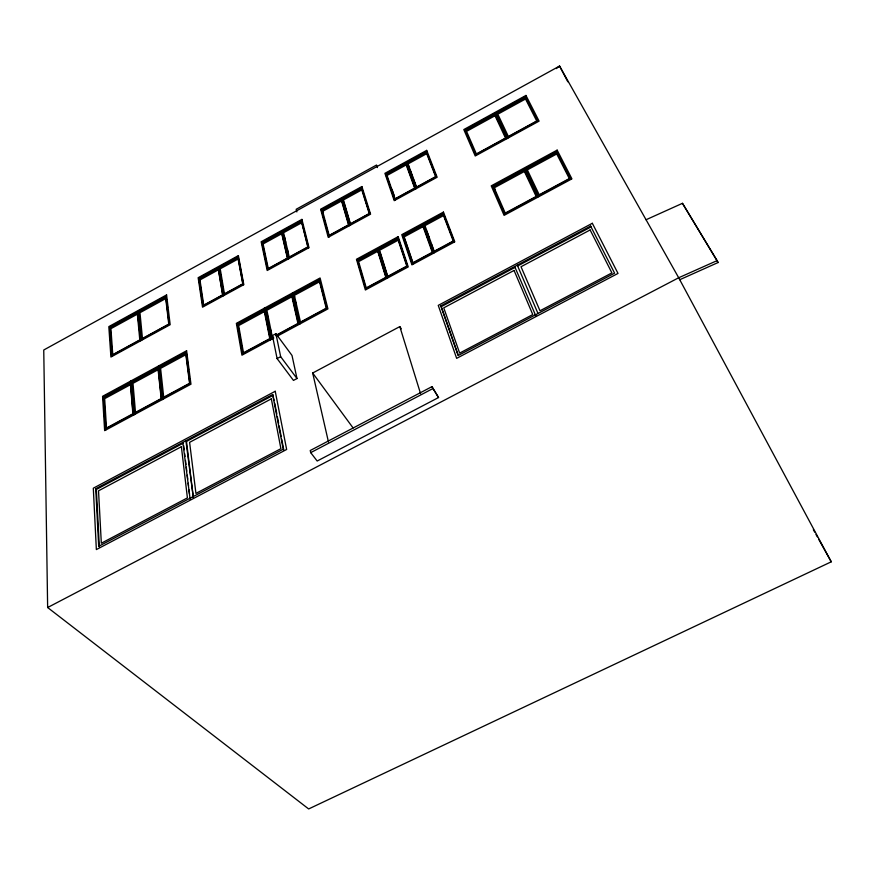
<?xml version="1.0" encoding="UTF-8"?>
<svg xmlns="http://www.w3.org/2000/svg" width="875" height="875" viewBox="0 0 875 875"><rect width="100%" height="100%" fill="white"/><g stroke="black" fill="none" stroke-linecap="round" stroke-linejoin="round"><path stroke-width="1.31" d="M556.336 68.578L559.562 66.052L678.694 277.758L831.25 561.805L308.656 808.948L47.644 607.523L43.75 350L559.562 66.052L567.809 81.78M525.361 96.742L537.666 120.859L475.705 154.689L464.953 129.916L525.361 96.742L525.766 97.519L496.355 113.673L507.905 138.119L495.928 112.897L496.355 113.673M385.744 173.852L394.953 200.233L385.744 173.852L426.355 151.539L436.1 176.247M301.481 220.588L308.12 247.144L267.553 269.292L261.877 242.342L301.481 220.588L308.295 246.597M321.398 209.748L329.033 236.819L321.398 209.748L361.495 187.731L369.709 213.095M495.305 114.253L506.833 138.709L494.878 113.477L495.305 114.253L465.391 130.681L464.953 129.916M386.203 174.584L406.339 163.527L405.891 162.783L415.144 188.213M407.05 163.133L406.591 162.4L416.325 188.562L407.05 163.133L426.803 152.283M267.783 268.713L262.38 243.042L282.012 232.258L281.52 231.547L287.667 258.3M288.586 257.359L282.702 231.886L301.962 221.309M321.88 210.47L341.764 199.555L341.283 198.833L348.917 224.963M349.738 224L342.464 199.172L361.966 188.464M165.78 296.297L169.116 324.275L111.628 355.655L109.637 327.119L165.78 296.297L166.622 299.633M237.913 256.834L242.998 284.091L202.934 305.966L198.8 278.305L237.913 256.834L238.416 257.534L219.395 267.98L224.022 295.433L218.881 267.28L219.395 267.98M112.186 356.322L110.184 327.786L137.998 312.517L137.452 311.85L140.656 340.78M138.972 311.981L138.425 311.303L141.663 340.233L138.972 311.981L166.305 296.975M203.273 305.342L199.325 278.994L218.717 268.352L218.203 267.652L222.808 295.116M394.483 199.489L436.133 176.75L426.355 151.539M328.541 236.097L369.633 213.653L361.495 187.731M273.569 337.05L242.517 353.773L237.267 323.914L291.812 294.35L298.67 323.05M326.944 307.825L319.419 279.387L292.698 293.869L299.884 323.892M158.113 367.27L161.481 398.913L105.328 429.144L103.359 396.944L158.113 367.27L158.67 367.948L132.016 382.397L134.717 414.323L134.127 413.645M556.533 151.55L570.806 179.331L570.38 178.522L504.569 213.959L492.483 186.266L556.533 151.55L556.959 152.359L525.766 169.258L525.328 168.47L538.759 196.591L538.311 195.792M243.064 354.484L237.803 324.625L264.83 309.98L264.305 309.269M271.48 337.761L265.77 309.466L292.327 295.072M293.223 294.591L319.933 280.12M357.273 259.897L366.144 289.461L357.273 259.897L397.83 237.923L407.312 265.77M453.753 241.216L412.169 263.605L402.609 235.277L443.133 213.325L454.223 241.992L443.133 213.325M105.93 429.822L103.939 397.611L131.064 382.911L130.495 382.233M162.969 399.109L159.567 367.467L186.386 352.942L186.9 356.858M504.503 213.544L492.931 187.053L524.65 169.859L524.212 169.072L537.611 197.203L524.65 169.859M357.766 260.641L377.869 249.747L377.388 249.003L386.28 277.594M378.58 249.364L378.088 248.62L387.505 277.966L378.58 249.364L398.311 238.678M412.661 264.37L403.091 236.031L423.183 225.148L422.713 224.394L433.278 253.269L423.183 225.148M434 252.886L423.883 224.766L443.592 214.091M275.931 333.703L272.431 335.584L277.091 358.575L293.464 380.417L296.986 378.536L292.009 355.447L275.931 333.703L280.656 356.672L296.986 378.536M275.844 335.344L297.948 323.433L291.911 296.734L266.897 310.286L272.355 337.225M275.942 335.77L298.441 323.652L291.812 294.35M299.359 323.159L326.758 308.405L319.419 279.387M273.755 338.056L241.938 355.184L236.37 323.356L320.086 277.977L327.928 308.886L276.577 336.536M365.641 288.706L407.258 266.306L397.83 237.923M162.4 398.42L189.908 383.611L185.828 352.242L159.009 366.778L159.567 367.467M277.091 358.575L280.656 356.672M328.464 441.962L312.681 373.013L399.809 326.605L401.308 328.847M272.639 394.548L283.216 449.203L98.7 546.317L95.736 488.764L272.639 394.548L274.225 400.608M590.614 226.089L614.611 273.175L458.139 355.545L440.781 305.878L590.614 226.089L591.052 226.92L517.759 265.934L517.289 265.136L538.005 313.502M99.345 546.995L96.359 489.442L183.422 443.078L182.831 442.378L190.127 499.231M186.495 441.448L185.905 440.737L193.331 497.536L186.495 441.448L273.197 395.281M458.205 355.064L441.284 306.655L515.145 267.323L514.675 266.525L535.762 315.744L535.281 314.934M431.933 386.662L310.242 450.505L310.702 452.637L317.177 461.027L438.539 397.534L431.933 386.662L438.539 397.534M310.702 452.637L432.589 388.719M47.644 607.523L678.694 277.758L717.117 260.608L718.091 262.522L679.744 279.716M646.045 219.745L682.467 203.317L717.117 260.608M95.736 488.764L96.359 489.442M103.359 396.944L103.939 397.611M131.447 381.719L132.016 382.397M161.481 398.913L162.05 399.602M109.637 327.119L110.184 327.786M189.908 383.611L190.477 384.311M198.8 278.305L199.325 278.994M237.267 323.914L237.803 324.625M271.206 338.319L271.742 339.041M242.998 284.091L243.512 284.802M312.681 373.013L353.084 427.941M265.245 308.755L265.77 309.466M298.441 323.652L298.977 324.384M294.175 296.078L294.689 296.8M261.877 242.342L262.38 243.042M288.881 258.639L282.209 231.175L282.702 231.886M308.12 247.144L308.613 247.855M350.12 225.312L341.983 198.45L342.464 199.172M440.781 305.878L441.284 306.655M402.609 235.277L403.091 236.031M423.883 224.766L423.413 224.011L433.519 252.109M718.091 262.522L682.467 203.317M494.769 189.12L494.32 188.344L494.845 189.547M492.483 186.266L492.931 187.053M813.345 529.703L814.669 532.087M816.003 534.461L817.327 536.845M818.65 539.219L831.25 561.805M408.352 165.397L409.281 167.945M410.211 170.483L412.53 176.848M413.459 179.397L416.259 187.031M409.752 169.739L412.541 177.373M413.47 179.922L415.8 186.287M406.339 163.527L415.603 188.967M426.628 230.912L429.395 238.591M431.233 243.709L432.611 247.537M426.617 231.438L428.914 237.825M431.222 244.223L432.6 248.052M392.022 189.306L394.133 195.464M404.37 237.377L404.786 238.602M405.213 239.892L412.65 261.855M377.409 167.584L376.545 165.025L296.198 209.278L296.855 211.914M379.903 252.186L387.22 275.603M377.869 249.747L386.772 278.348M399.809 326.605L420.569 393.652M343.744 201.961L350.262 224.186M341.764 199.555L349.409 225.695M323.159 211.739L323.466 212.887M284.517 237.158L285.698 242.255M287.175 248.62L288.356 253.717M282.012 232.258L288.17 259.022M295.094 300.081L296.308 305.408M292.491 292.928L299.589 324.144M267.794 316.083L268.308 318.653M270.397 328.945L270.911 331.516M265.059 307.803L271.403 339.325M265.081 311.27L266.383 317.702M266.897 320.272L268.964 330.564M269.478 333.134L270.769 339.566M264.108 308.317L270.43 339.85M274.75 403.277L276.817 413.941M277.331 416.609L278.622 423.281M279.136 425.939L281.214 436.603M281.728 439.272L283.795 449.936M238.667 258.825L241.817 275.713M242.298 278.305L242.791 280.897M218.717 268.352L223.333 295.816M187.239 359.472L187.742 363.398M188.092 366.012L188.595 369.928M188.945 372.542L189.448 376.469M189.788 379.083L190.302 382.998M167.103 303.636L167.584 307.628M168.055 311.631L168.383 314.3M168.853 318.292L169.334 322.295M183.739 445.758L184.22 449.761M184.702 453.775L185.019 456.455M185.5 460.458L185.97 464.472M186.298 467.141L186.769 471.155M187.25 475.169L187.731 479.172M188.213 483.186L188.53 485.855M189 489.869L189.481 493.883M158.9 365.772L162.509 399.492M159.239 373.231L159.666 377.18M160.223 382.463L160.508 385.098M161.066 390.37L161.492 394.33M138.25 315.208L138.633 319.244M139.136 324.625L139.519 328.661M140.022 334.053L140.405 338.089M131.359 380.702L134.225 414.717M131.294 385.569L131.731 390.895M132.18 396.222L132.519 400.214M133.066 406.864L133.405 410.856M130.408 381.216L133.241 415.242M525.952 95.43L463.805 129.566L475.234 155.98L539.087 121.122L525.952 95.43M426.705 150.369L384.913 173.327L394.22 200.659L437.139 177.231L426.705 150.369M301.908 219.384L261.166 241.762L267.192 270.495L309.006 247.669L301.908 219.384M361.889 186.539L320.633 209.202L328.223 237.289L370.584 214.167L361.889 186.539M166.589 294.897L108.817 326.616L110.917 357.033L170.166 324.702L166.589 294.897M238.383 255.609L198.144 277.714L202.53 307.191L243.819 284.659L238.383 255.609M495.02 115.741L466.561 131.37L476.383 153.945L505.498 138.042L495.02 115.741M525.525 98.995L497.82 114.209L508.364 136.478L536.725 120.991L525.525 98.995M406.208 164.927L387.056 175.438L395.041 198.811L414.641 188.103L406.208 164.927M426.705 153.672L408.089 163.888L416.566 187.053L435.608 176.652L426.705 153.672M281.761 233.713L263.091 243.961L268.275 268.516L287.361 258.092L281.761 233.713M301.744 222.742L283.598 232.695L289.242 257.064L307.792 246.936L301.744 222.742M341.567 200.977L322.656 211.356L329.186 235.364L348.523 224.809L341.567 200.977M361.802 189.875L343.427 199.959L350.427 223.77L369.217 213.511L361.802 189.875M137.375 314.147L110.928 328.661L112.766 354.659L139.792 339.905L137.375 314.147M165.725 298.583L139.978 312.714L142.45 338.461L168.766 324.089L165.725 298.583M218.4 269.817L199.959 279.945L203.744 305.145L222.6 294.853L218.4 269.817M238.142 258.989L220.216 268.822L224.448 293.836L242.769 283.839L238.142 258.989M186.605 350.755L102.572 396.309L104.639 430.642L190.969 384.169L186.605 350.755M557.145 150.128L491.236 185.85L504.098 215.37L571.922 178.85L557.145 150.128M398.18 236.655L356.464 259.273L365.367 289.986L408.253 266.897L398.18 236.655M443.45 212.078L401.767 234.664L411.928 264.863L454.792 241.795L443.45 212.078M264.37 311.653L238.667 325.577L243.48 352.778L269.773 338.614L264.37 311.653M319.539 281.761L294.383 295.389L300.475 322.077L326.222 308.208L319.539 281.761M130.463 384.683L104.672 398.661L106.487 428.006L132.88 413.787L130.463 384.683M158.113 369.709L133 383.316L135.483 412.388L161.175 398.552L158.113 369.709M185.85 354.681L160.595 368.364L163.713 397.195L189.558 383.272L185.85 354.681M524.377 171.5L494.2 187.841L505.247 213.073L536.167 196.427L524.377 171.5M556.73 153.967L527.341 169.892L539.208 194.786L569.33 178.566L556.73 153.967M423.084 226.658L403.977 237.005L412.705 262.817L432.272 252.284L423.084 226.658M443.537 215.589L424.966 225.641L434.197 251.245L453.206 241.008L443.537 215.589M377.727 251.278L358.608 261.636L366.253 287.886L385.831 277.342L377.727 251.278M398.191 240.188L379.608 250.261L387.756 276.314L406.777 266.066L398.191 240.188M275.231 391.278L93.308 488.206L96.359 549.577L286.65 449.466L275.231 391.278M592.331 223.289L438.255 305.375L456.652 358.345L618.012 273.427L592.331 223.289M181.388 446.709L98.525 490.809L101.325 543.222L187.403 497.897L181.388 446.709M271.338 398.847L189.602 442.345L195.934 493.413L280.897 448.678L271.338 398.847M514.073 270.441L443.756 307.847L459.648 353.095L532.777 314.584L514.073 270.441M590.133 229.961L521.019 266.744L539.995 310.778L611.909 272.913L590.133 229.961"/></g></svg>
